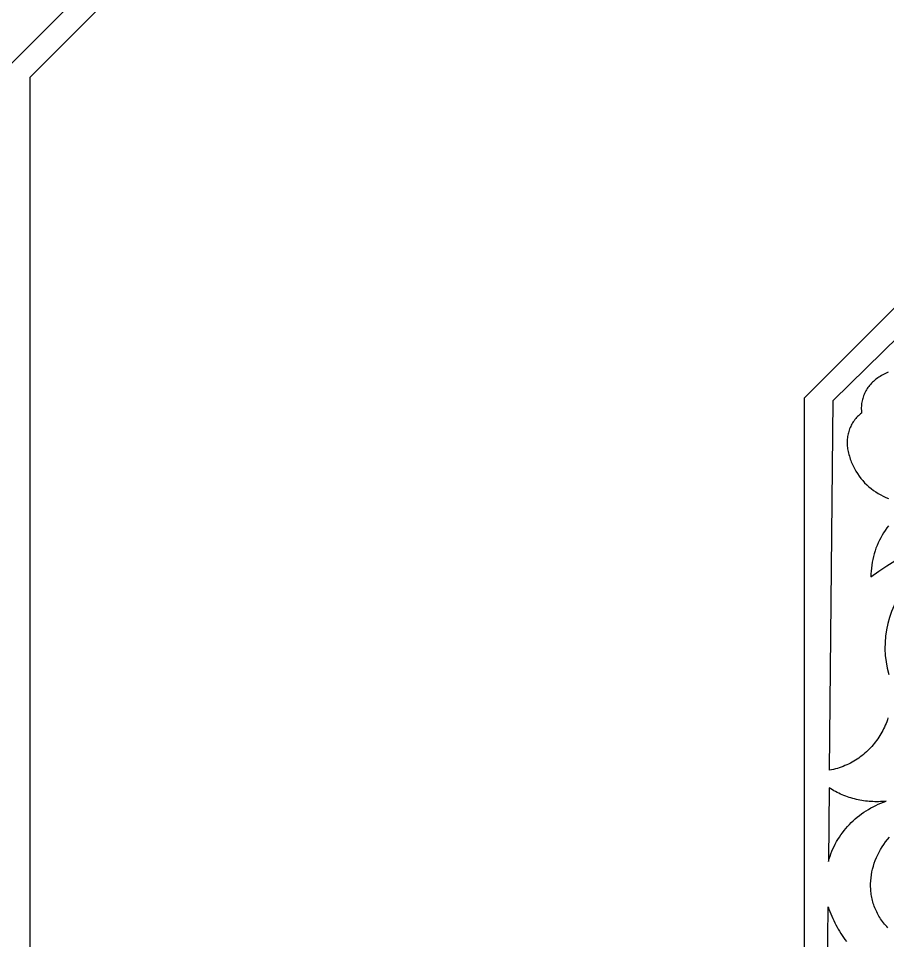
# Model space of a CAD drawing. Extents: x -3069 to -2029, y 258 to 1298.
# Drawn here: x -2901.7 to -2711.5, y 734 to 935.6 of the extents above; entities that cross this region are included whole.
import ezdxf

# ---------------------------------------------------------------- set-up
doc = ezdxf.new("R2010")
doc.units = 0
doc.layers.add('LAYER_1', color=18, linetype='CONTINUOUS')
doc.layers.add('LAYER_2', color=174, linetype='CONTINUOUS')

msp = doc.modelspace()

# ---------------------------------------------------------------- linework, layer by layer
at = {"layer": 'LAYER_1'}
for points in [[(-2904.19, 924.79), (-2866.54, 962.44)], [(-2711.45, 782.64), (-2711.58, 782.24), (-2711.73, 781.83), (-2711.88, 781.44), (-2712.04, 781.05), (-2712.21, 780.66), (-2712.4, 780.27), (-2712.59, 779.89), (-2712.79, 779.52), (-2713, 779.15), (-2713.22, 778.79), (-2713.44, 778.43), (-2713.68, 778.08), (-2713.93, 777.73), (-2714.18, 777.4), (-2714.44, 777.06), (-2714.71, 776.74), (-2714.99, 776.42), (-2715.28, 776.1), (-2715.57, 775.8), (-2715.87, 775.5), (-2716.18, 775.21), (-2716.5, 774.93), (-2716.82, 774.65), (-2717.16, 774.39), (-2717.5, 774.13), (-2717.84, 773.88), (-2718.2, 773.64), (-2718.56, 773.41), (-2718.92, 773.18), (-2719.3, 772.97), (-2719.68, 772.76), (-2720.07, 772.57), (-2720.46, 772.39), (-2720.86, 772.21), (-2721.27, 772.05), (-2721.68, 771.9), (-2722.1, 771.75), (-2722.52, 771.62), (-2722.95, 771.5), (-2723.38, 771.39), (-2723.82, 771.29), (-2724.27, 771.21), (-2723.44, 852.03), (-2665.72, 908.54)], [(-2711.39, 858.26), (-2711.69, 858.12), (-2711.99, 857.98), (-2712.28, 857.82), (-2712.58, 857.66), (-2712.87, 857.5), (-2713.16, 857.32), (-2713.43, 857.16), (-2713.69, 857), (-2713.94, 856.82), (-2714.19, 856.64), (-2714.42, 856.45), (-2714.65, 856.25), (-2714.87, 856.04), (-2715.08, 855.83), (-2715.28, 855.6), (-2715.47, 855.38), (-2715.65, 855.14), (-2715.83, 854.9), (-2715.99, 854.66), (-2716.15, 854.41), (-2716.29, 854.15), (-2716.43, 853.89), (-2716.56, 853.63), (-2716.67, 853.36), (-2716.78, 853.08), (-2716.88, 852.81), (-2716.96, 852.53), (-2717.04, 852.25), (-2717.11, 851.96), (-2717.16, 851.67), (-2717.21, 851.38), (-2717.24, 851.09), (-2717.27, 850.8), (-2717.28, 850.5), (-2717.28, 850.21), (-2717.27, 849.91), (-2717.25, 849.61), (-2717.22, 849.32), (-2717.46, 849.13), (-2717.68, 848.94), (-2717.9, 848.74), (-2718.11, 848.54), (-2718.31, 848.32), (-2718.5, 848.1), (-2718.68, 847.88), (-2718.86, 847.64), (-2719.03, 847.4), (-2719.19, 847.16), (-2719.33, 846.91), (-2719.47, 846.65), (-2719.6, 846.39), (-2719.73, 846.13), (-2719.84, 845.86), (-2719.94, 845.59), (-2720.03, 845.31), (-2720.11, 845.03), (-2720.19, 844.75), (-2720.25, 844.46), (-2720.3, 844.17), (-2720.34, 843.88), (-2720.37, 843.58), (-2720.39, 843.29), (-2720.4, 842.99), (-2720.4, 842.69), (-2720.38, 842.39), (-2720.36, 842.09), (-2720.32, 841.79), (-2720.27, 841.49), (-2720.21, 841.18), (-2720.14, 840.88), (-2720.07, 840.55), (-2719.99, 840.23), (-2719.9, 839.91), (-2719.8, 839.59), (-2719.7, 839.27), (-2719.59, 838.96), (-2719.48, 838.65), (-2719.35, 838.35), (-2719.22, 838.05), (-2719.09, 837.76), (-2718.94, 837.46), (-2718.8, 837.18), (-2718.48, 836.61), (-2718.14, 836.07), (-2717.77, 835.54), (-2717.39, 835.04), (-2716.98, 834.55), (-2716.55, 834.08), (-2716.1, 833.63), (-2715.64, 833.21), (-2715.15, 832.8), (-2714.65, 832.42), (-2714.13, 832.06), (-2713.59, 831.73), (-2713.04, 831.42), (-2712.47, 831.13), (-2711.9, 830.87), (-2711.31, 830.63)], [(-2711.45, 736.76), (-2711.71, 737.03), (-2711.96, 737.3), (-2712.19, 737.58), (-2712.42, 737.86), (-2712.64, 738.14), (-2712.85, 738.43), (-2713.05, 738.72), (-2713.24, 739.01), (-2713.43, 739.31), (-2713.6, 739.61), (-2713.76, 739.91), (-2713.92, 740.22), (-2714.06, 740.53), (-2714.2, 740.84), (-2714.33, 741.15), (-2714.45, 741.46), (-2714.56, 741.78), (-2714.66, 742.1), (-2714.75, 742.42), (-2714.84, 742.74), (-2714.92, 743.06), (-2714.99, 743.39), (-2715.05, 743.71), (-2715.1, 744.04), (-2715.14, 744.37), (-2715.18, 744.69), (-2715.21, 745.02), (-2715.23, 745.35), (-2715.24, 745.68), (-2715.25, 746.01), (-2715.24, 746.34), (-2715.22, 747), (-2715.16, 747.65), (-2715.07, 748.31), (-2714.96, 748.96), (-2714.81, 749.6), (-2714.64, 750.24), (-2714.45, 750.87), (-2714.22, 751.49), (-2713.97, 752.11), (-2713.7, 752.71), (-2713.4, 753.3), (-2713.08, 753.88), (-2712.73, 754.44), (-2712.36, 754.99), (-2711.97, 755.52), (-2711.56, 756.04), (-2711.12, 756.54)], [(-2724.89, 707.11), (-2724.55, 741.31), (-2724.37, 740.8), (-2724.18, 740.3), (-2723.97, 739.8), (-2723.76, 739.3), (-2723.54, 738.81), (-2723.32, 738.33), (-2723.08, 737.85), (-2722.83, 737.37), (-2722.58, 736.9), (-2722.31, 736.44), (-2722.04, 735.98), (-2721.76, 735.52), (-2721.47, 735.08), (-2721.17, 734.63), (-2720.86, 734.2), (-2720.55, 733.76)]]:
    msp.add_lwpolyline(points, dxfattribs=at)
for points in [[(-2711.32, 824.69), (-2711.7, 824.19), (-2712.06, 823.67), (-2712.4, 823.15), (-2712.73, 822.61), (-2713.04, 822.06), (-2713.32, 821.5), (-2713.59, 820.93), (-2713.84, 820.35), (-2714.07, 819.76), (-2714.28, 819.16), (-2714.46, 818.55), (-2714.63, 817.94), (-2714.78, 817.32), (-2714.9, 816.69), (-2715, 816.06), (-2715.08, 815.42), (-2715.14, 814.77), (-2715.17, 814.13), (-2715.18, 813.47, -0.453995), (-2656.9, 802.7, 0.240725)], [(-2685.47, 819.26, 0.574165), (-2711.25, 792.12)]]:
    msp.add_lwpolyline(points, format="xyb", dxfattribs=at)
msp.add_lwpolyline([(-2724.48, 751.27), (-2724.31, 751.84), (-2724.13, 752.39), (-2723.93, 752.95), (-2723.72, 753.49), (-2723.48, 754.03), (-2723.24, 754.55), (-2722.97, 755.07), (-2722.69, 755.59), (-2722.39, 756.09), (-2722.08, 756.58), (-2721.76, 757.07), (-2721.41, 757.54), (-2721.06, 758), (-2720.69, 758.46), (-2720.3, 758.9), (-2719.9, 759.33), (-2719.49, 759.75), (-2719.07, 760.16), (-2718.63, 760.55), (-2718.18, 760.93), (-2717.71, 761.3), (-2717.24, 761.66), (-2716.75, 762.01), (-2716.25, 762.34), (-2715.74, 762.65), (-2715.22, 762.95), (-2714.68, 763.24), (-2714.14, 763.51), (-2713.59, 763.77), (-2713.02, 764.01), (-2712.45, 764.23), (-2711.86, 764.44), (-2712.27, 764.4), (-2712.69, 764.37), (-2713.1, 764.35), (-2713.51, 764.33), (-2713.92, 764.33), (-2714.33, 764.33), (-2714.74, 764.34), (-2715.15, 764.37), (-2715.55, 764.4), (-2715.96, 764.43), (-2716.36, 764.48), (-2716.77, 764.54), (-2717.17, 764.6), (-2717.57, 764.67), (-2717.97, 764.75), (-2718.36, 764.84), (-2718.76, 764.94), (-2719.15, 765.05), (-2719.54, 765.16), (-2719.92, 765.28), (-2720.31, 765.41), (-2720.69, 765.55), (-2721.07, 765.7), (-2721.44, 765.85), (-2721.81, 766.01), (-2722.18, 766.18), (-2722.55, 766.36), (-2722.91, 766.55), (-2723.26, 766.74), (-2723.62, 766.95), (-2723.97, 767.15), (-2724.31, 767.37)], close=True, dxfattribs=at)
at = {"layer": 'LAYER_2'}
for points in [[(-2404.22, 427.75), (-2199.19, 632.78), (-2199.19, 922.73), (-2404.22, 1127.75), (-2694.17, 1127.75), (-2899.19, 922.73), (-2899.19, 632.78), (-2694.17, 427.75)], [(-2729.79, 702.94), (-2624, 597.15), (-2474.39, 597.15), (-2368.59, 702.94), (-2368.59, 852.56), (-2474.39, 958.35), (-2624, 958.35), (-2729.79, 852.56)]]:
    msp.add_lwpolyline(points, close=True, dxfattribs=at)

doc.saveas('drawing.dxf')
